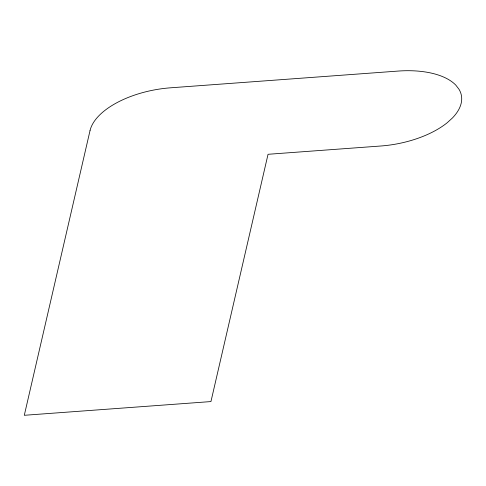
<?xml version="1.0" encoding="UTF-8"?>
<svg xmlns="http://www.w3.org/2000/svg" width="486" height="486" viewBox="0 0 486 486"><rect width="100%" height="100%" fill="white"/><g stroke="black" fill="none" stroke-linecap="round" stroke-linejoin="round"><path stroke-width="0.73" d="M90.038 130.558L24.3 415.293L210.948 401.57L268.041 154.293L380.745 146.007A73.173 36.134 -10.2 0 0 447.242 122.703L452.411 118.001A73.173 36.134 -10.2 0 0 459.033 89.327L455.892 85.232A73.173 36.134 -10.2 0 0 398.046 71.078L170.477 87.814A73.173 36.134 -10.2 0 0 90.038 130.558"/></g></svg>
